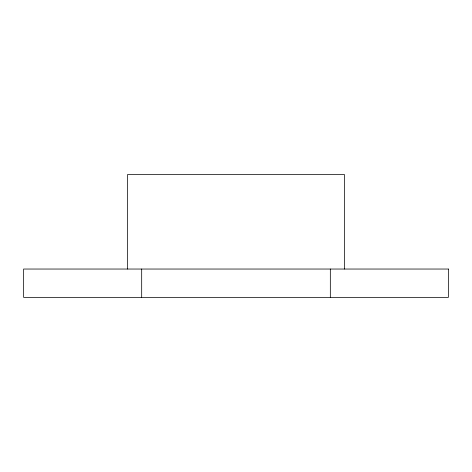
<?xml version="1.0" encoding="UTF-8"?>
<svg xmlns="http://www.w3.org/2000/svg" width="472" height="472" viewBox="0 0 472 472"><rect width="100%" height="100%" fill="white"/><g stroke="black" fill="none" stroke-linecap="round" stroke-linejoin="round"><path stroke-width="0.71" d="M344.56 269.04L344.56 174.64L127.44 174.64L127.44 269.04M330.329 269.04L330.329 297.36M141.683 269.04L141.683 297.36M448.4 269.04L23.6 269.04L23.6 297.36L448.4 297.36L448.4 269.04"/></g></svg>
